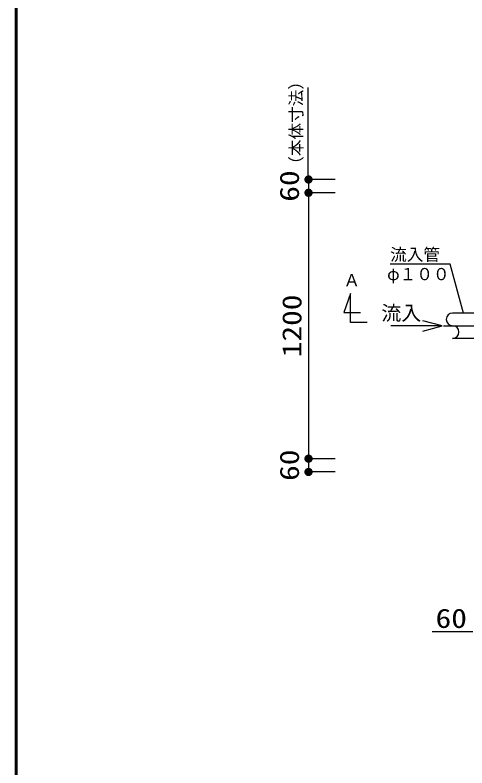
# Model space of a CAD drawing. Units: millimetres, scale not verified. Extents: x -8093 to 8093, y -5792 to 5792.
# Drawn here: x -8093 to -6055, y -1003 to 2395 of the extents above; entities that cross this region are included whole.
import ezdxf
from ezdxf.enums import TextEntityAlignment as Align

# ---------------------------------------------------------------- set-up
doc = ezdxf.new("R2010")
doc.units = ezdxf.units.MM
doc.header["$LTSCALE"] = 30
doc.linetypes.add('LONG_CHAIN', pattern=[21, 18, -1, 1, -1])
for name, color, linetype, lineweight in [('0-0_Axis_waku', 7, 'Continuous', 25), ('0-1_00クル-フ-0躯体', 3, 'Continuous', 25), ('0-3_00クル-フ-6寸法', 132, 'Continuous', 25)]:
    doc.layers.add(name, color=color, linetype=linetype, lineweight=lineweight)
doc.styles.add('ＭＳ ゴシック', font='')
doc.styles.get('ＭＳ ゴシック').set_extended_font_data('MS Gothic')

msp = doc.modelspace()

# ---------------------------------------------------------------- linework, layer by layer
at = {"layer": '0-0_Axis_waku'}
for p, q in [((-8093.4, 5792.4), (-8093.4, -5792.4)), ((-8092.8, 5791.8), (-8092.8, -5791.8)), ((-8092.2, 5791.2), (-8092.2, -5791.2)), ((-8091.6, 5790.6), (-8091.6, -5790.6)), ((-8091, 5790), (-8091, -5790)), ((-8090.4, 5789.4), (-8090.4, -5789.4)), ((-8089.8, 5788.8), (-8089.8, -5788.8)), ((-8089.2, 5788.2), (-8089.2, -5788.2)), ((-8088.6, 5787.6), (-8088.6, -5787.6)), ((-8088, 5787), (-8088, -5787)), ((-8087.4, 5786.4), (-8087.4, -5786.4)), ((-8086.8, 5785.8), (-8086.8, -5785.8)), ((-8086.2, 5785.2), (-8086.2, -5785.2)), ((-8085.6, 5784.6), (-8085.6, -5784.6)), ((-8085, 5784), (-8085, -5784))]:
    msp.add_line(p, q, dxfattribs=at)
at = {"layer": '0-1_00クル-フ-0躯体', "color": 4}
for p, q in [((-6130.34, 1269.79), (-6401.73, 1269.79)), ((-6071.35, 1049.59), (-6130.34, 1269.79)), ((-6173.97, 991.44), (-6398.93, 991.44)), ((-6167.74, 991.44), (-6254.67, 1014.74)), ((-6254.67, 968.15), (-6167.74, 991.44))]:
    msp.add_line(p, q, dxfattribs=at)
at = {"layer": '0-1_00クル-フ-0躯体'}
for p, q in [((-5929.95, 1049.59), (-6120.93, 1049.59)), ((-5929.95, 935.59), (-6120.93, 935.59))]:
    msp.add_line(p, q, dxfattribs=at)
at = {"layer": '0-1_00クル-フ-0躯体', "linetype": 'LONG_CHAIN'}
msp.add_line((-6161.04, 992.59), (-3371.38, 992.59), dxfattribs=at)
at = {"layer": '0-1_00クル-フ-0躯体'}
msp.add_lwpolyline([(-6505.69, 1007.59), (-6580.69, 1007.59), (-6580.69, 1137.59), (-6610.69, 1052.59), (-6535.69, 1052.59)], dxfattribs=at)
for centre, start, end in [((-6119.99, 1021.09), 90, 270), ((-6119.99, 964.09), 270, 90)]:
    msp.add_arc(centre, 28.5, start, end, dxfattribs=at)
at = {"layer": '0-3_00クル-フ-6寸法', "color": 4}
for p, q in [((-6771.33, 1652.59), (-6771.33, 2068.22)), ((-6649.83, 1652.59), (-6769.83, 1652.59)), ((-6769.83, 1652.59), (-6769.83, 1592.59)), ((-6649.83, 1592.59), (-6769.83, 1592.59)), ((-6649.83, 1592.59), (-6769.83, 1592.59)), ((-6769.83, 1592.59), (-6769.83, 392.59)), ((-6649.83, 392.59), (-6769.83, 392.59)), ((-6649.83, 392.59), (-6769.83, 392.59)), ((-6769.83, 392.59), (-6769.83, 332.59)), ((-6649.83, 332.59), (-6769.83, 332.59)), ((-6029.1, -388.51), (-6212.26, -388.51))]:
    msp.add_line(p, q, dxfattribs=at)
at = {"layer": '0-3_00クル-フ-6寸法'}
for points in [[(-6769.83, 1652.59), (-6784.28, 1664.54), (-6782.66, 1666.26)], [(-6769.83, 1652.59), (-6782.66, 1666.26), (-6780.85, 1667.76)], [(-6769.83, 1652.59), (-6780.85, 1667.76), (-6778.86, 1669.02)], [(-6769.83, 1652.59), (-6778.86, 1669.02), (-6776.73, 1670.02)], [(-6769.83, 1652.59), (-6776.73, 1670.02), (-6774.49, 1670.75)], [(-6769.83, 1652.59), (-6774.49, 1670.75), (-6772.18, 1671.19)], [(-6769.83, 1652.59), (-6772.18, 1671.19), (-6769.83, 1671.34)], [(-6769.83, 1652.59), (-6769.83, 1671.34), (-6767.48, 1671.19)], [(-6769.83, 1652.59), (-6767.48, 1671.19), (-6765.17, 1670.75)], [(-6769.83, 1652.59), (-6765.17, 1670.75), (-6762.93, 1670.02)], [(-6769.83, 1652.59), (-6762.93, 1670.02), (-6760.8, 1669.02)], [(-6769.83, 1652.59), (-6760.8, 1669.02), (-6758.81, 1667.76)], [(-6769.83, 1652.59), (-6758.81, 1667.76), (-6756.99, 1666.26)], [(-6769.83, 1652.59), (-6756.99, 1666.26), (-6755.38, 1664.54)], [(-6769.83, 1652.59), (-6788.54, 1653.77), (-6788.25, 1656.1)], [(-6769.83, 1652.59), (-6788.54, 1651.41), (-6788.54, 1653.77)], [(-6769.83, 1652.59), (-6788.25, 1649.08), (-6788.54, 1651.41)], [(-6769.83, 1652.59), (-6788.25, 1656.1), (-6787.66, 1658.38)], [(-6769.83, 1652.59), (-6787.66, 1646.8), (-6788.25, 1649.08)], [(-6769.83, 1652.59), (-6787.66, 1658.38), (-6786.79, 1660.57)], [(-6769.83, 1652.59), (-6786.79, 1644.61), (-6787.66, 1646.8)], [(-6769.83, 1652.59), (-6786.79, 1660.57), (-6785.66, 1662.64)], [(-6769.83, 1652.59), (-6785.66, 1642.54), (-6786.79, 1644.61)], [(-6769.83, 1652.59), (-6785.66, 1662.64), (-6784.28, 1664.54)], [(-6769.83, 1652.59), (-6784.28, 1640.64), (-6785.66, 1642.54)], [(-6769.83, 1652.59), (-6782.66, 1638.92), (-6784.28, 1640.64)], [(-6769.83, 1652.59), (-6780.85, 1637.42), (-6782.66, 1638.92)], [(-6769.83, 1652.59), (-6778.86, 1636.16), (-6780.85, 1637.42)], [(-6769.83, 1652.59), (-6776.73, 1635.16), (-6778.86, 1636.16)], [(-6769.83, 1652.59), (-6774.49, 1634.43), (-6776.73, 1635.16)], [(-6769.83, 1652.59), (-6772.18, 1633.99), (-6774.49, 1634.43)], [(-6769.83, 1652.59), (-6769.83, 1633.84), (-6772.18, 1633.99)], [(-6769.83, 1652.59), (-6755.38, 1664.54), (-6754, 1662.64)], [(-6769.83, 1652.59), (-6754, 1662.64), (-6752.86, 1660.57)], [(-6769.83, 1652.59), (-6752.86, 1660.57), (-6752, 1658.38)], [(-6769.83, 1652.59), (-6752, 1658.38), (-6751.41, 1656.1)], [(-6769.83, 1652.59), (-6751.41, 1656.1), (-6751.11, 1653.77)], [(-6769.83, 1652.59), (-6751.11, 1653.77), (-6751.11, 1651.41)], [(-6769.83, 1652.59), (-6767.48, 1633.99), (-6769.83, 1633.84)], [(-6769.83, 1652.59), (-6765.17, 1634.43), (-6767.48, 1633.99)], [(-6769.83, 1652.59), (-6762.93, 1635.16), (-6765.17, 1634.43)], [(-6769.83, 1652.59), (-6760.8, 1636.16), (-6762.93, 1635.16)], [(-6769.83, 1652.59), (-6758.81, 1637.42), (-6760.8, 1636.16)], [(-6769.83, 1652.59), (-6756.99, 1638.92), (-6758.81, 1637.42)], [(-6769.83, 1652.59), (-6755.38, 1640.64), (-6756.99, 1638.92)], [(-6769.83, 1652.59), (-6754, 1642.54), (-6755.38, 1640.64)], [(-6769.83, 1652.59), (-6752.86, 1644.61), (-6754, 1642.54)], [(-6769.83, 1652.59), (-6752, 1646.8), (-6752.86, 1644.61)], [(-6769.83, 1652.59), (-6751.41, 1649.08), (-6752, 1646.8)], [(-6769.83, 1652.59), (-6751.11, 1651.41), (-6751.41, 1649.08)], [(-6769.83, 1592.59), (-6788.25, 1596.1), (-6787.66, 1598.38)], [(-6769.83, 1592.59), (-6788.25, 1596.1), (-6787.66, 1598.38)], [(-6769.83, 1592.59), (-6787.66, 1598.38), (-6786.79, 1600.57)], [(-6769.83, 1592.59), (-6787.66, 1598.38), (-6786.79, 1600.57)], [(-6769.83, 1592.59), (-6786.79, 1600.57), (-6785.66, 1602.64)], [(-6769.83, 1592.59), (-6786.79, 1600.57), (-6785.66, 1602.64)], [(-6769.83, 1592.59), (-6785.66, 1602.64), (-6784.28, 1604.54)], [(-6769.83, 1592.59), (-6785.66, 1602.64), (-6784.28, 1604.54)], [(-6769.83, 1592.59), (-6784.28, 1604.54), (-6782.66, 1606.26)], [(-6769.83, 1592.59), (-6784.28, 1604.54), (-6782.66, 1606.26)], [(-6769.83, 1592.59), (-6782.66, 1606.26), (-6780.85, 1607.76)], [(-6769.83, 1592.59), (-6782.66, 1606.26), (-6780.85, 1607.76)], [(-6769.83, 1592.59), (-6780.85, 1607.76), (-6778.86, 1609.02)], [(-6769.83, 1592.59), (-6780.85, 1607.76), (-6778.86, 1609.02)], [(-6769.83, 1592.59), (-6778.86, 1609.02), (-6776.73, 1610.02)], [(-6769.83, 1592.59), (-6778.86, 1609.02), (-6776.73, 1610.02)], [(-6769.83, 1592.59), (-6776.73, 1610.02), (-6774.49, 1610.75)], [(-6769.83, 1592.59), (-6776.73, 1610.02), (-6774.49, 1610.75)], [(-6769.83, 1592.59), (-6774.49, 1610.75), (-6772.18, 1611.19)], [(-6769.83, 1592.59), (-6774.49, 1610.75), (-6772.18, 1611.19)], [(-6769.83, 1592.59), (-6772.18, 1611.19), (-6769.83, 1611.34)], [(-6769.83, 1592.59), (-6772.18, 1611.19), (-6769.83, 1611.34)], [(-6769.83, 1592.59), (-6769.83, 1611.34), (-6767.48, 1611.19)], [(-6769.83, 1592.59), (-6769.83, 1611.34), (-6767.48, 1611.19)], [(-6769.83, 1592.59), (-6767.48, 1611.19), (-6765.17, 1610.75)], [(-6769.83, 1592.59), (-6767.48, 1611.19), (-6765.17, 1610.75)], [(-6769.83, 1592.59), (-6765.17, 1610.75), (-6762.93, 1610.02)], [(-6769.83, 1592.59), (-6765.17, 1610.75), (-6762.93, 1610.02)], [(-6769.83, 1592.59), (-6762.93, 1610.02), (-6760.8, 1609.02)], [(-6769.83, 1592.59), (-6762.93, 1610.02), (-6760.8, 1609.02)], [(-6769.83, 1592.59), (-6760.8, 1609.02), (-6758.81, 1607.76)], [(-6769.83, 1592.59), (-6760.8, 1609.02), (-6758.81, 1607.76)], [(-6769.83, 1592.59), (-6758.81, 1607.76), (-6756.99, 1606.26)], [(-6769.83, 1592.59), (-6758.81, 1607.76), (-6756.99, 1606.26)], [(-6769.83, 1592.59), (-6756.99, 1606.26), (-6755.38, 1604.54)], [(-6769.83, 1592.59), (-6756.99, 1606.26), (-6755.38, 1604.54)], [(-6769.83, 1592.59), (-6755.38, 1604.54), (-6754, 1602.64)], [(-6769.83, 1592.59), (-6755.38, 1604.54), (-6754, 1602.64)], [(-6769.83, 1592.59), (-6754, 1602.64), (-6752.86, 1600.57)], [(-6769.83, 1592.59), (-6754, 1602.64), (-6752.86, 1600.57)], [(-6769.83, 1592.59), (-6752.86, 1600.57), (-6752, 1598.38)], [(-6769.83, 1592.59), (-6752.86, 1600.57), (-6752, 1598.38)], [(-6769.83, 1592.59), (-6752, 1598.38), (-6751.41, 1596.1)], [(-6769.83, 1592.59), (-6752, 1598.38), (-6751.41, 1596.1)], [(-6769.83, 1592.59), (-6788.54, 1593.77), (-6788.25, 1596.1)], [(-6769.83, 1592.59), (-6788.54, 1593.77), (-6788.25, 1596.1)], [(-6769.83, 1592.59), (-6788.54, 1591.41), (-6788.54, 1593.77)], [(-6769.83, 1592.59), (-6788.54, 1591.41), (-6788.54, 1593.77)], [(-6769.83, 1592.59), (-6788.25, 1589.08), (-6788.54, 1591.41)], [(-6769.83, 1592.59), (-6788.25, 1589.08), (-6788.54, 1591.41)], [(-6769.83, 1592.59), (-6787.66, 1586.8), (-6788.25, 1589.08)], [(-6769.83, 1592.59), (-6787.66, 1586.8), (-6788.25, 1589.08)], [(-6769.83, 1592.59), (-6786.79, 1584.61), (-6787.66, 1586.8)], [(-6769.83, 1592.59), (-6786.79, 1584.61), (-6787.66, 1586.8)], [(-6769.83, 1592.59), (-6785.66, 1582.54), (-6786.79, 1584.61)], [(-6769.83, 1592.59), (-6785.66, 1582.54), (-6786.79, 1584.61)], [(-6769.83, 1592.59), (-6784.28, 1580.64), (-6785.66, 1582.54)], [(-6769.83, 1592.59), (-6784.28, 1580.64), (-6785.66, 1582.54)], [(-6769.83, 1592.59), (-6782.66, 1578.92), (-6784.28, 1580.64)], [(-6769.83, 1592.59), (-6782.66, 1578.92), (-6784.28, 1580.64)], [(-6769.83, 1592.59), (-6780.85, 1577.42), (-6782.66, 1578.92)], [(-6769.83, 1592.59), (-6780.85, 1577.42), (-6782.66, 1578.92)], [(-6769.83, 1592.59), (-6778.86, 1576.16), (-6780.85, 1577.42)], [(-6769.83, 1592.59), (-6778.86, 1576.16), (-6780.85, 1577.42)], [(-6769.83, 1592.59), (-6776.73, 1575.16), (-6778.86, 1576.16)], [(-6769.83, 1592.59), (-6776.73, 1575.16), (-6778.86, 1576.16)], [(-6769.83, 1592.59), (-6774.49, 1574.43), (-6776.73, 1575.16)], [(-6769.83, 1592.59), (-6774.49, 1574.43), (-6776.73, 1575.16)], [(-6769.83, 1592.59), (-6772.18, 1573.99), (-6774.49, 1574.43)], [(-6769.83, 1592.59), (-6772.18, 1573.99), (-6774.49, 1574.43)], [(-6769.83, 1592.59), (-6769.83, 1573.84), (-6772.18, 1573.99)], [(-6769.83, 1592.59), (-6769.83, 1573.84), (-6772.18, 1573.99)], [(-6769.83, 1592.59), (-6751.41, 1596.1), (-6751.11, 1593.77)], [(-6769.83, 1592.59), (-6751.41, 1596.1), (-6751.11, 1593.77)], [(-6769.83, 1592.59), (-6751.11, 1593.77), (-6751.11, 1591.41)], [(-6769.83, 1592.59), (-6751.11, 1593.77), (-6751.11, 1591.41)], [(-6769.83, 1592.59), (-6767.48, 1573.99), (-6769.83, 1573.84)], [(-6769.83, 1592.59), (-6765.17, 1574.43), (-6767.48, 1573.99)], [(-6769.83, 1592.59), (-6762.93, 1575.16), (-6765.17, 1574.43)], [(-6769.83, 1592.59), (-6760.8, 1576.16), (-6762.93, 1575.16)], [(-6769.83, 1592.59), (-6758.81, 1577.42), (-6760.8, 1576.16)], [(-6769.83, 1592.59), (-6756.99, 1578.92), (-6758.81, 1577.42)], [(-6769.83, 1592.59), (-6755.38, 1580.64), (-6756.99, 1578.92)], [(-6769.83, 1592.59), (-6754, 1582.54), (-6755.38, 1580.64)], [(-6769.83, 1592.59), (-6752.86, 1584.61), (-6754, 1582.54)], [(-6769.83, 1592.59), (-6752, 1586.8), (-6752.86, 1584.61)], [(-6769.83, 1592.59), (-6751.41, 1589.08), (-6752, 1586.8)], [(-6769.83, 1592.59), (-6751.11, 1591.41), (-6751.41, 1589.08)], [(-6769.83, 1592.59), (-6767.48, 1573.99), (-6769.83, 1573.84)], [(-6769.83, 1592.59), (-6765.17, 1574.43), (-6767.48, 1573.99)], [(-6769.83, 1592.59), (-6762.93, 1575.16), (-6765.17, 1574.43)], [(-6769.83, 1592.59), (-6760.8, 1576.16), (-6762.93, 1575.16)], [(-6769.83, 1592.59), (-6758.81, 1577.42), (-6760.8, 1576.16)], [(-6769.83, 1592.59), (-6756.99, 1578.92), (-6758.81, 1577.42)], [(-6769.83, 1592.59), (-6755.38, 1580.64), (-6756.99, 1578.92)], [(-6769.83, 1592.59), (-6754, 1582.54), (-6755.38, 1580.64)], [(-6769.83, 1592.59), (-6752.86, 1584.61), (-6754, 1582.54)], [(-6769.83, 1592.59), (-6752, 1586.8), (-6752.86, 1584.61)], [(-6769.83, 1592.59), (-6751.41, 1589.08), (-6752, 1586.8)], [(-6769.83, 1592.59), (-6751.11, 1591.41), (-6751.41, 1589.08)], [(-6769.83, 392.59), (-6782.66, 406.26), (-6780.85, 407.76)], [(-6769.83, 392.59), (-6782.66, 406.26), (-6780.85, 407.76)], [(-6769.83, 392.59), (-6780.85, 407.76), (-6778.86, 409.02)], [(-6769.83, 392.59), (-6780.85, 407.76), (-6778.86, 409.02)], [(-6769.83, 392.59), (-6778.86, 409.02), (-6776.73, 410.02)], [(-6769.83, 392.59), (-6778.86, 409.02), (-6776.73, 410.02)], [(-6769.83, 392.59), (-6776.73, 410.02), (-6774.49, 410.75)], [(-6769.83, 392.59), (-6776.73, 410.02), (-6774.49, 410.75)], [(-6769.83, 392.59), (-6774.49, 410.75), (-6772.18, 411.19)], [(-6769.83, 392.59), (-6774.49, 410.75), (-6772.18, 411.19)], [(-6769.83, 392.59), (-6772.18, 411.19), (-6769.83, 411.34)], [(-6769.83, 392.59), (-6772.18, 411.19), (-6769.83, 411.34)], [(-6769.83, 392.59), (-6769.83, 411.34), (-6767.48, 411.19)], [(-6769.83, 392.59), (-6769.83, 411.34), (-6767.48, 411.19)], [(-6769.83, 392.59), (-6767.48, 411.19), (-6765.17, 410.75)], [(-6769.83, 392.59), (-6767.48, 411.19), (-6765.17, 410.75)], [(-6769.83, 392.59), (-6765.17, 410.75), (-6762.93, 410.02)], [(-6769.83, 392.59), (-6765.17, 410.75), (-6762.93, 410.02)], [(-6769.83, 392.59), (-6762.93, 410.02), (-6760.8, 409.02)], [(-6769.83, 392.59), (-6762.93, 410.02), (-6760.8, 409.02)], [(-6769.83, 392.59), (-6760.8, 409.02), (-6758.81, 407.76)], [(-6769.83, 392.59), (-6760.8, 409.02), (-6758.81, 407.76)], [(-6769.83, 392.59), (-6758.81, 407.76), (-6756.99, 406.26)], [(-6769.83, 392.59), (-6758.81, 407.76), (-6756.99, 406.26)], [(-6769.83, 392.59), (-6788.54, 393.77), (-6788.25, 396.1)], [(-6769.83, 392.59), (-6788.54, 393.77), (-6788.25, 396.1)], [(-6769.83, 392.59), (-6788.54, 391.41), (-6788.54, 393.77)], [(-6769.83, 392.59), (-6788.54, 391.41), (-6788.54, 393.77)], [(-6769.83, 392.59), (-6788.25, 389.08), (-6788.54, 391.41)], [(-6769.83, 392.59), (-6788.25, 389.08), (-6788.54, 391.41)], [(-6769.83, 392.59), (-6788.25, 396.1), (-6787.66, 398.38)], [(-6769.83, 392.59), (-6788.25, 396.1), (-6787.66, 398.38)], [(-6769.83, 392.59), (-6787.66, 386.8), (-6788.25, 389.08)], [(-6769.83, 392.59), (-6787.66, 386.8), (-6788.25, 389.08)], [(-6769.83, 392.59), (-6787.66, 398.38), (-6786.79, 400.57)], [(-6769.83, 392.59), (-6787.66, 398.38), (-6786.79, 400.57)], [(-6769.83, 392.59), (-6786.79, 384.61), (-6787.66, 386.8)], [(-6769.83, 392.59), (-6786.79, 384.61), (-6787.66, 386.8)], [(-6769.83, 392.59), (-6786.79, 400.57), (-6785.66, 402.64)], [(-6769.83, 392.59), (-6786.79, 400.57), (-6785.66, 402.64)], [(-6769.83, 392.59), (-6785.66, 382.54), (-6786.79, 384.61)], [(-6769.83, 392.59), (-6785.66, 382.54), (-6786.79, 384.61)], [(-6769.83, 392.59), (-6785.66, 402.64), (-6784.28, 404.54)], [(-6769.83, 392.59), (-6785.66, 402.64), (-6784.28, 404.54)], [(-6769.83, 392.59), (-6784.28, 380.64), (-6785.66, 382.54)], [(-6769.83, 392.59), (-6784.28, 380.64), (-6785.66, 382.54)], [(-6769.83, 392.59), (-6784.28, 404.54), (-6782.66, 406.26)], [(-6769.83, 392.59), (-6784.28, 404.54), (-6782.66, 406.26)], [(-6769.83, 392.59), (-6782.66, 378.92), (-6784.28, 380.64)], [(-6769.83, 392.59), (-6782.66, 378.92), (-6784.28, 380.64)], [(-6769.83, 392.59), (-6780.85, 377.42), (-6782.66, 378.92)], [(-6769.83, 392.59), (-6780.85, 377.42), (-6782.66, 378.92)], [(-6769.83, 392.59), (-6778.86, 376.16), (-6780.85, 377.42)], [(-6769.83, 392.59), (-6778.86, 376.16), (-6780.85, 377.42)], [(-6769.83, 392.59), (-6776.73, 375.16), (-6778.86, 376.16)], [(-6769.83, 392.59), (-6776.73, 375.16), (-6778.86, 376.16)], [(-6769.83, 392.59), (-6774.49, 374.43), (-6776.73, 375.16)], [(-6769.83, 392.59), (-6774.49, 374.43), (-6776.73, 375.16)], [(-6769.83, 392.59), (-6772.18, 373.99), (-6774.49, 374.43)], [(-6769.83, 392.59), (-6772.18, 373.99), (-6774.49, 374.43)], [(-6769.83, 392.59), (-6769.83, 373.84), (-6772.18, 373.99)], [(-6769.83, 392.59), (-6769.83, 373.84), (-6772.18, 373.99)], [(-6769.83, 392.59), (-6756.99, 406.26), (-6755.38, 404.54)], [(-6769.83, 392.59), (-6756.99, 406.26), (-6755.38, 404.54)], [(-6769.83, 392.59), (-6755.38, 404.54), (-6754, 402.64)], [(-6769.83, 392.59), (-6755.38, 404.54), (-6754, 402.64)], [(-6769.83, 392.59), (-6754, 402.64), (-6752.86, 400.57)], [(-6769.83, 392.59), (-6754, 402.64), (-6752.86, 400.57)], [(-6769.83, 392.59), (-6752.86, 400.57), (-6752, 398.38)], [(-6769.83, 392.59), (-6752.86, 400.57), (-6752, 398.38)], [(-6769.83, 392.59), (-6752, 398.38), (-6751.41, 396.1)], [(-6769.83, 392.59), (-6752, 398.38), (-6751.41, 396.1)], [(-6769.83, 392.59), (-6751.41, 396.1), (-6751.11, 393.77)], [(-6769.83, 392.59), (-6751.41, 396.1), (-6751.11, 393.77)], [(-6769.83, 392.59), (-6751.11, 393.77), (-6751.11, 391.41)], [(-6769.83, 392.59), (-6751.11, 393.77), (-6751.11, 391.41)], [(-6769.83, 392.59), (-6767.48, 373.99), (-6769.83, 373.84)], [(-6769.83, 392.59), (-6765.17, 374.43), (-6767.48, 373.99)], [(-6769.83, 392.59), (-6762.93, 375.16), (-6765.17, 374.43)], [(-6769.83, 392.59), (-6760.8, 376.16), (-6762.93, 375.16)], [(-6769.83, 392.59), (-6758.81, 377.42), (-6760.8, 376.16)], [(-6769.83, 392.59), (-6756.99, 378.92), (-6758.81, 377.42)], [(-6769.83, 392.59), (-6755.38, 380.64), (-6756.99, 378.92)], [(-6769.83, 392.59), (-6754, 382.54), (-6755.38, 380.64)], [(-6769.83, 392.59), (-6752.86, 384.61), (-6754, 382.54)], [(-6769.83, 392.59), (-6752, 386.8), (-6752.86, 384.61)], [(-6769.83, 392.59), (-6751.41, 389.08), (-6752, 386.8)], [(-6769.83, 392.59), (-6751.11, 391.41), (-6751.41, 389.08)], [(-6769.83, 392.59), (-6767.48, 373.99), (-6769.83, 373.84)], [(-6769.83, 392.59), (-6765.17, 374.43), (-6767.48, 373.99)], [(-6769.83, 392.59), (-6762.93, 375.16), (-6765.17, 374.43)], [(-6769.83, 392.59), (-6760.8, 376.16), (-6762.93, 375.16)], [(-6769.83, 392.59), (-6758.81, 377.42), (-6760.8, 376.16)], [(-6769.83, 392.59), (-6756.99, 378.92), (-6758.81, 377.42)], [(-6769.83, 392.59), (-6755.38, 380.64), (-6756.99, 378.92)], [(-6769.83, 392.59), (-6754, 382.54), (-6755.38, 380.64)], [(-6769.83, 392.59), (-6752.86, 384.61), (-6754, 382.54)], [(-6769.83, 392.59), (-6752, 386.8), (-6752.86, 384.61)], [(-6769.83, 392.59), (-6751.41, 389.08), (-6752, 386.8)], [(-6769.83, 392.59), (-6751.11, 391.41), (-6751.41, 389.08)], [(-6769.83, 332.59), (-6787.66, 338.38), (-6786.79, 340.57)], [(-6769.83, 332.59), (-6786.79, 340.57), (-6785.66, 342.64)], [(-6769.83, 332.59), (-6785.66, 342.64), (-6784.28, 344.54)], [(-6769.83, 332.59), (-6784.28, 344.54), (-6782.66, 346.26)], [(-6769.83, 332.59), (-6782.66, 346.26), (-6780.85, 347.76)], [(-6769.83, 332.59), (-6780.85, 347.76), (-6778.86, 349.02)], [(-6769.83, 332.59), (-6778.86, 349.02), (-6776.73, 350.02)], [(-6769.83, 332.59), (-6776.73, 350.02), (-6774.49, 350.75)], [(-6769.83, 332.59), (-6774.49, 350.75), (-6772.18, 351.19)], [(-6769.83, 332.59), (-6772.18, 351.19), (-6769.83, 351.34)], [(-6769.83, 332.59), (-6769.83, 351.34), (-6767.48, 351.19)], [(-6769.83, 332.59), (-6767.48, 351.19), (-6765.17, 350.75)], [(-6769.83, 332.59), (-6765.17, 350.75), (-6762.93, 350.02)], [(-6769.83, 332.59), (-6762.93, 350.02), (-6760.8, 349.02)], [(-6769.83, 332.59), (-6760.8, 349.02), (-6758.81, 347.76)], [(-6769.83, 332.59), (-6758.81, 347.76), (-6756.99, 346.26)], [(-6769.83, 332.59), (-6756.99, 346.26), (-6755.38, 344.54)], [(-6769.83, 332.59), (-6755.38, 344.54), (-6754, 342.64)], [(-6769.83, 332.59), (-6754, 342.64), (-6752.86, 340.57)], [(-6769.83, 332.59), (-6752.86, 340.57), (-6752, 338.38)], [(-6769.83, 332.59), (-6788.54, 333.77), (-6788.25, 336.1)], [(-6769.83, 332.59), (-6788.54, 331.41), (-6788.54, 333.77)], [(-6769.83, 332.59), (-6788.25, 329.08), (-6788.54, 331.41)], [(-6769.83, 332.59), (-6788.25, 336.1), (-6787.66, 338.38)], [(-6769.83, 332.59), (-6787.66, 326.8), (-6788.25, 329.08)], [(-6769.83, 332.59), (-6786.79, 324.61), (-6787.66, 326.8)], [(-6769.83, 332.59), (-6785.66, 322.54), (-6786.79, 324.61)], [(-6769.83, 332.59), (-6784.28, 320.64), (-6785.66, 322.54)], [(-6769.83, 332.59), (-6782.66, 318.92), (-6784.28, 320.64)], [(-6769.83, 332.59), (-6780.85, 317.42), (-6782.66, 318.92)], [(-6769.83, 332.59), (-6778.86, 316.16), (-6780.85, 317.42)], [(-6769.83, 332.59), (-6776.73, 315.16), (-6778.86, 316.16)], [(-6769.83, 332.59), (-6774.49, 314.43), (-6776.73, 315.16)], [(-6769.83, 332.59), (-6772.18, 313.99), (-6774.49, 314.43)], [(-6769.83, 332.59), (-6769.83, 313.84), (-6772.18, 313.99)], [(-6769.83, 332.59), (-6752, 338.38), (-6751.41, 336.1)], [(-6769.83, 332.59), (-6751.41, 336.1), (-6751.11, 333.77)], [(-6769.83, 332.59), (-6751.11, 333.77), (-6751.11, 331.41)], [(-6769.83, 332.59), (-6767.48, 313.99), (-6769.83, 313.84)], [(-6769.83, 332.59), (-6765.17, 314.43), (-6767.48, 313.99)], [(-6769.83, 332.59), (-6762.93, 315.16), (-6765.17, 314.43)], [(-6769.83, 332.59), (-6760.8, 316.16), (-6762.93, 315.16)], [(-6769.83, 332.59), (-6758.81, 317.42), (-6760.8, 316.16)], [(-6769.83, 332.59), (-6756.99, 318.92), (-6758.81, 317.42)], [(-6769.83, 332.59), (-6755.38, 320.64), (-6756.99, 318.92)], [(-6769.83, 332.59), (-6754, 322.54), (-6755.38, 320.64)], [(-6769.83, 332.59), (-6752.86, 324.61), (-6754, 322.54)], [(-6769.83, 332.59), (-6752, 326.8), (-6752.86, 324.61)], [(-6769.83, 332.59), (-6751.41, 329.08), (-6752, 326.8)], [(-6769.83, 332.59), (-6751.11, 331.41), (-6751.41, 329.08)]]:
    msp.add_solid(points, dxfattribs=at)

# ---------------------------------------------------------------- texts
at = {"layer": '0-1_00クル-フ-0躯体', "color": 4, "style": 'ＭＳ ゴシック'}
for s, height, p in [('流入管', 54.99, (-6401.73, 1269.79)), ('Ａ', 54.99, (-6612.18, 1153.64)), ('φ１００', 54.99, (-6415.49, 1181.67)), ('流入', 65.98, (-6441.56, 997.09))]:
    msp.add_text(s, height=height, dxfattribs=at).set_placement(p, align=Align.BOTTOM_LEFT)
at = {"layer": '0-3_00クル-フ-6寸法', "color": 4, "style": 'ＭＳ ゴシック'}
msp.add_text('（本体寸法）', height=54.99, rotation=90, dxfattribs=at).set_placement((-6781.93, 1682.95), align=Align.BOTTOM_LEFT)
at = {"layer": '0-3_00クル-フ-6寸法', "color": 3, "style": 'ＭＳ ゴシック', "width": 1.2}
for s, p in [('60', (-6786.92, 1552.3)), ('1200', (-6775.67, 850.3)), ('60', (-6786.92, 292.3))]:
    msp.add_text(s, height=86.66, rotation=90, dxfattribs=at).set_placement(p, align=Align.BOTTOM_LEFT)
msp.add_text('60', height=86.66, dxfattribs=at).set_placement((-6196.79, -397.26), align=Align.BOTTOM_LEFT)

doc.saveas('drawing.dxf')
